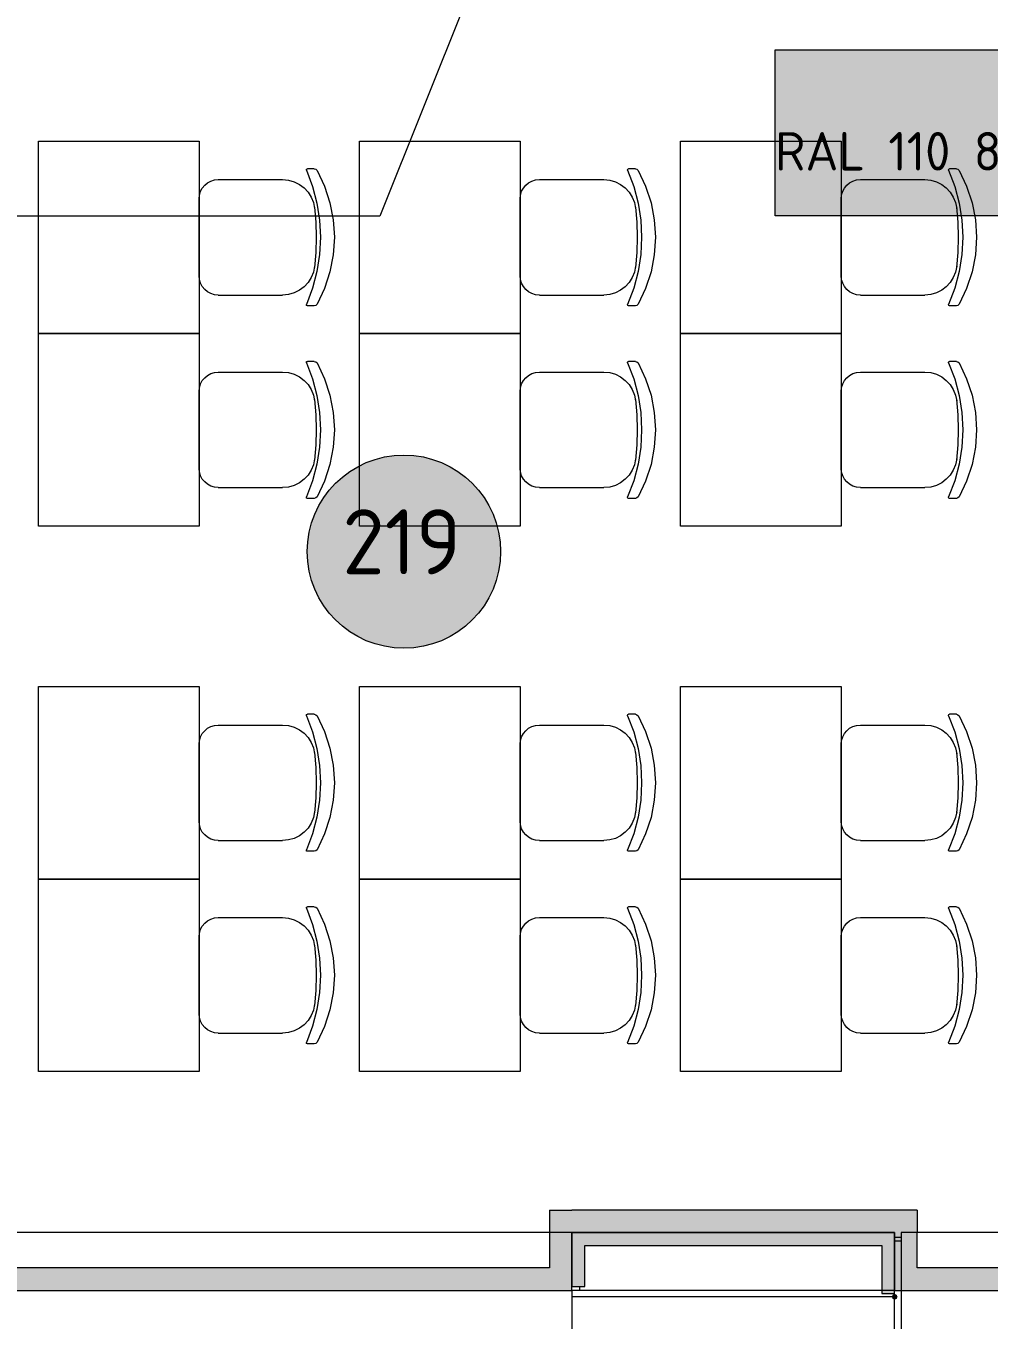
# Model space of a CAD drawing. Header units: millimetres. Extents: x 0 to 1189, y 0 to 841.
# Drawn here: x 413.01 to 443.01, y 311.18 to 351.51 of the extents above; entities that cross this region are included whole.
import ezdxf

# ---------------------------------------------------------------- set-up
doc = ezdxf.new("R2010")
doc.units = ezdxf.units.MM

msp = doc.modelspace()

# ---------------------------------------------------------------- hatches: boundary and pattern name
at = {"true_color": 0xffffff}
h = msp.add_hatch(color=7, dxfattribs=at)
h.dxf.hatch_style = 2
h.paths.add_polyline_path([(436.344667, 350.769307), (452.358691, 350.769307), (452.358691, 345.592299), (436.344667, 345.592299)])
h = msp.add_hatch(color=7, dxfattribs=at)
edge = h.paths.add_edge_path()
edge.add_arc((424.784149, 335.127783), 3.011505, 0, 360)
at = {"true_color": 0xf1d696}
h = msp.add_hatch(color=41, dxfattribs=at)
h.dxf.hatch_style = 2
h.paths.add_polyline_path([(429.318656, 314.604251), (430.018657, 314.604251), (430.018657, 313.90425)])
h = msp.add_hatch(color=41, dxfattribs=at)
h.dxf.hatch_style = 2
h.paths.add_polyline_path([(429.318656, 313.90425), (429.318656, 314.604251), (430.018657, 313.90425)])
h = msp.add_hatch(color=41, dxfattribs=at)
h.dxf.hatch_style = 2
h.paths.add_polyline_path([(440.068672, 314.604251), (440.068672, 313.90425), (430.018657, 313.90425), (430.018657, 314.604251)])
h = msp.add_hatch(color=41, dxfattribs=at)
h.dxf.hatch_style = 2
h.paths.add_polyline_path([(440.068672, 313.90425), (440.768673, 314.604251), (440.768673, 313.90425)])
h = msp.add_hatch(color=41, dxfattribs=at)
h.dxf.hatch_style = 2
h.paths.add_polyline_path([(440.068672, 314.604251), (440.768673, 314.604251), (440.068672, 313.90425)])
h = msp.add_hatch(color=41, dxfattribs=at)
h.dxf.hatch_style = 2
h.paths.add_polyline_path([(429.318656, 313.90425), (430.018657, 313.90425), (430.018657, 312.804249), (429.318656, 312.804249)])
h = msp.add_hatch(color=7)
h.dxf.hatch_style = 2
h.paths.add_polyline_path([(430.418658, 312.224248), (430.018657, 312.224248), (430.018657, 313.90425), (430.418658, 313.90425)])
h = msp.add_hatch(color=7)
h.dxf.hatch_style = 2
h.paths.add_polyline_path([(440.068672, 313.90425), (440.068672, 313.50425), (430.418658, 313.50425), (430.418658, 313.90425)])
h = msp.add_hatch(color=41, dxfattribs=at)
h.dxf.hatch_style = 2
h.paths.add_polyline_path([(440.768673, 312.804249), (440.068672, 312.804249), (440.068672, 313.90425), (440.768673, 313.90425)])
h = msp.add_hatch(color=7)
h.dxf.hatch_style = 2
h.paths.add_polyline_path([(439.668672, 312.004247), (439.668672, 313.50425), (440.068672, 313.50425), (440.068672, 312.004247)])
h = msp.add_hatch(color=41, dxfattribs=at)
h.dxf.hatch_style = 2
h.paths.add_polyline_path([(429.318656, 312.804249), (429.318656, 312.104248), (384.517587, 312.104248), (384.498587, 312.804249)])
h = msp.add_hatch(color=41, dxfattribs=at)
h.dxf.hatch_style = 2
h.paths.add_polyline_path([(429.318656, 312.804249), (430.018657, 312.804249), (430.018657, 312.104248)])
h = msp.add_hatch(color=41, dxfattribs=at)
h.dxf.hatch_style = 2
h.paths.add_polyline_path([(429.318656, 312.104248), (429.318656, 312.804249), (430.018657, 312.104248)])
h = msp.add_hatch(color=41, dxfattribs=at)
h.dxf.hatch_style = 2
h.paths.add_polyline_path([(440.768673, 312.804249), (440.768673, 312.104248), (440.068672, 312.104248)])
h = msp.add_hatch(color=41, dxfattribs=at)
h.dxf.hatch_style = 2
h.paths.add_polyline_path([(440.068672, 312.804249), (440.768673, 312.804249), (440.068672, 312.104248)])
h = msp.add_hatch(color=41, dxfattribs=at)
h.dxf.hatch_style = 2
h.paths.add_polyline_path([(462.358706, 312.804249), (462.358706, 312.104248), (440.768673, 312.104248), (440.768673, 312.804249)])
h = msp.add_hatch(color=7)
h.dxf.hatch_style = 2
h.paths.add_polyline_path([(440.068672, 311.994247), (440.00511, 311.96781), (439.978672, 311.904247), (440.00511, 311.840685), (440.068672, 311.814247), (440.132235, 311.840685), (440.158672, 311.904247), (440.132235, 311.96781)])

# ---------------------------------------------------------------- linework, layer by layer
at = {"color": 144, "lineweight": 0, "true_color": 0x0077b0}
for points in [[(433.445662, 369.112335), (424.035648, 345.586299)], [(436.344667, 350.769307), (452.358691, 350.769307)], [(436.344667, 345.592299), (436.344667, 350.769307)], [(424.035648, 345.586299), (398.815609, 345.586299)], [(452.358691, 345.592299), (436.344667, 345.592299)]]:
    msp.add_lwpolyline(points, dxfattribs=at)
at = {"color": 253, "lineweight": 0, "true_color": 0x999999}
for points in [[(413.402632, 341.924293), (413.402632, 347.924302)], [(413.402632, 347.924302), (418.402639, 347.924302)], [(418.402639, 347.924302), (418.402639, 341.924293)], [(423.402647, 341.924293), (423.402647, 347.924302)], [(423.402647, 347.924302), (428.402655, 347.924302)], [(428.402655, 347.924302), (428.402655, 341.924293)], [(433.402662, 341.924293), (433.402662, 347.924302)], [(433.402662, 347.924302), (438.40267, 347.924302)], [(438.40267, 347.924302), (438.40267, 341.924293)], [(421.749644, 347.016301), (421.746644, 347.029301), (421.755269, 347.050676), (421.776644, 347.059301)], [(421.749644, 347.016301), (421.746644, 347.029301), (421.755269, 347.050676), (421.776644, 347.059301)], [(421.749644, 347.016301), (421.940004, 346.512659), (422.07702, 345.993174), (422.159848, 345.462252), (422.187645, 344.924298), (422.159848, 344.386484), (422.07702, 343.855796), (421.940004, 343.336358), (421.749644, 342.832294)], [(421.749644, 347.016301), (421.940004, 346.512659), (422.07702, 345.993174), (422.159848, 345.462252), (422.187645, 344.924298), (422.159848, 344.386484), (422.07702, 343.855796), (421.940004, 343.336358), (421.749644, 342.832294)], [(421.992645, 347.059301), (421.776644, 347.059301)], [(421.992645, 347.059301), (421.776644, 347.059301)], [(421.992645, 347.059301), (422.04152, 347.046676), (422.077645, 347.012301)], [(421.992645, 347.059301), (422.04152, 347.046676), (422.077645, 347.012301)], [(422.077645, 347.012301), (422.311364, 346.519269), (422.480395, 346.002799), (422.583052, 345.46908), (422.617646, 344.924298), (422.583052, 344.379937), (422.480395, 343.846171), (422.311364, 343.329467), (422.077645, 342.836294)], [(422.077645, 347.012301), (422.311364, 346.519269), (422.480395, 346.002799), (422.583052, 345.46908), (422.617646, 344.924298), (422.583052, 344.379937), (422.480395, 343.846171), (422.311364, 343.329467), (422.077645, 342.836294)], [(431.74966, 347.016301), (431.74666, 347.029301), (431.755285, 347.050676), (431.77666, 347.059301)], [(431.74966, 347.016301), (431.74666, 347.029301), (431.755285, 347.050676), (431.77666, 347.059301)], [(431.74966, 347.016301), (431.940019, 346.512659), (432.077035, 345.993174), (432.159863, 345.462252), (432.18766, 344.924298), (432.159863, 344.386484), (432.077035, 343.855796), (431.940019, 343.336358), (431.74966, 342.832294)], [(431.74966, 347.016301), (431.940019, 346.512659), (432.077035, 345.993174), (432.159863, 345.462252), (432.18766, 344.924298), (432.159863, 344.386484), (432.077035, 343.855796), (431.940019, 343.336358), (431.74966, 342.832294)], [(431.99266, 347.059301), (431.77666, 347.059301)], [(431.99266, 347.059301), (431.77666, 347.059301)], [(431.99266, 347.059301), (432.041535, 347.046676), (432.07766, 347.012301)], [(431.99266, 347.059301), (432.041535, 347.046676), (432.07766, 347.012301)], [(432.07766, 347.012301), (432.311379, 346.519269), (432.480411, 346.002799), (432.583067, 345.46908), (432.617661, 344.924298), (432.583067, 344.379937), (432.480411, 343.846171), (432.311379, 343.329467), (432.07766, 342.836294)], [(432.07766, 347.012301), (432.311379, 346.519269), (432.480411, 346.002799), (432.583067, 345.46908), (432.617661, 344.924298), (432.583067, 344.379937), (432.480411, 343.846171), (432.311379, 343.329467), (432.07766, 342.836294)], [(441.749675, 347.016301), (441.746675, 347.029301), (441.7553, 347.050676), (441.776675, 347.059301)], [(441.749675, 347.016301), (441.746675, 347.029301), (441.7553, 347.050676), (441.776675, 347.059301)], [(441.749675, 347.016301), (441.940035, 346.512659), (442.07705, 345.993174), (442.159879, 345.462252), (442.187676, 344.924298), (442.159879, 344.386484), (442.07705, 343.855796), (441.940035, 343.336358), (441.749675, 342.832294)], [(441.749675, 347.016301), (441.940035, 346.512659), (442.07705, 345.993174), (442.159879, 345.462252), (442.187676, 344.924298), (442.159879, 344.386484), (442.07705, 343.855796), (441.940035, 343.336358), (441.749675, 342.832294)], [(441.992675, 347.059301), (441.776675, 347.059301)], [(441.992675, 347.059301), (441.776675, 347.059301)], [(441.992675, 347.059301), (442.04155, 347.046676), (442.077675, 347.012301)], [(441.992675, 347.059301), (442.04155, 347.046676), (442.077675, 347.012301)], [(442.077675, 347.012301), (442.311395, 346.519269), (442.480426, 346.002799), (442.583082, 345.46908), (442.617676, 344.924298), (442.583082, 344.379937), (442.480426, 343.846171), (442.311395, 343.329467), (442.077675, 342.836294)], [(442.077675, 347.012301), (442.311395, 346.519269), (442.480426, 346.002799), (442.583082, 345.46908), (442.617676, 344.924298), (442.583082, 344.379937), (442.480426, 343.846171), (442.311395, 343.329467), (442.077675, 342.836294)], [(418.402639, 346.124299), (418.414844, 346.245401), (418.449842, 346.358112), (418.505208, 346.460042), (418.578514, 346.5488), (418.667337, 346.621996), (418.769249, 346.677238), (418.881826, 346.712136), (419.00264, 346.7243)], [(418.402639, 346.124299), (418.414844, 346.245401), (418.449842, 346.358112), (418.505208, 346.460042), (418.578514, 346.5488), (418.667337, 346.621996), (418.769249, 346.677238), (418.881826, 346.712136), (419.00264, 346.7243)], [(419.00264, 346.7243), (421.005643, 346.7243)], [(419.00264, 346.7243), (421.005643, 346.7243)], [(421.005643, 346.7243), (421.19388, 346.706587), (421.370784, 346.655535), (421.5329, 346.574271), (421.676769, 346.465925), (421.798935, 346.333626), (421.895941, 346.180503), (421.96433, 346.009684), (422.000645, 345.824299)], [(421.005643, 346.7243), (421.19388, 346.706587), (421.370784, 346.655535), (421.5329, 346.574271), (421.676769, 346.465925), (421.798935, 346.333626), (421.895941, 346.180503), (421.96433, 346.009684), (422.000645, 345.824299)], [(428.402655, 346.124299), (428.41486, 346.245401), (428.449858, 346.358112), (428.505223, 346.460042), (428.57853, 346.5488), (428.667352, 346.621996), (428.769264, 346.677238), (428.881841, 346.712136), (429.002655, 346.7243)], [(428.402655, 346.124299), (428.41486, 346.245401), (428.449858, 346.358112), (428.505223, 346.460042), (428.57853, 346.5488), (428.667352, 346.621996), (428.769264, 346.677238), (428.881841, 346.712136), (429.002655, 346.7243)], [(429.002655, 346.7243), (431.005658, 346.7243)], [(429.002655, 346.7243), (431.005658, 346.7243)], [(431.005658, 346.7243), (431.193895, 346.706587), (431.3708, 346.655535), (431.532915, 346.574271), (431.676785, 346.465925), (431.798951, 346.333626), (431.895957, 346.180503), (431.964345, 346.009684), (432.00066, 345.824299)], [(431.005658, 346.7243), (431.193895, 346.706587), (431.3708, 346.655535), (431.532915, 346.574271), (431.676785, 346.465925), (431.798951, 346.333626), (431.895957, 346.180503), (431.964345, 346.009684), (432.00066, 345.824299)], [(438.40267, 346.124299), (438.414875, 346.245401), (438.449873, 346.358112), (438.505238, 346.460042), (438.578545, 346.5488), (438.667367, 346.621996), (438.76928, 346.677238), (438.881856, 346.712136), (439.002671, 346.7243)], [(438.40267, 346.124299), (438.414875, 346.245401), (438.449873, 346.358112), (438.505238, 346.460042), (438.578545, 346.5488), (438.667367, 346.621996), (438.76928, 346.677238), (438.881856, 346.712136), (439.002671, 346.7243)], [(439.002671, 346.7243), (441.005674, 346.7243)], [(439.002671, 346.7243), (441.005674, 346.7243)], [(441.005674, 346.7243), (441.19391, 346.706587), (441.370815, 346.655535), (441.53293, 346.574271), (441.6768, 346.465925), (441.798966, 346.333626), (441.895972, 346.180503), (441.964361, 346.009684), (442.000675, 345.824299)], [(441.005674, 346.7243), (441.19391, 346.706587), (441.370815, 346.655535), (441.53293, 346.574271), (441.6768, 346.465925), (441.798966, 346.333626), (441.895972, 346.180503), (441.964361, 346.009684), (442.000675, 345.824299)], [(418.402639, 343.723296), (418.402639, 346.124299)], [(418.402639, 343.723296), (418.402639, 346.124299)], [(428.402655, 343.723296), (428.402655, 346.124299)], [(428.402655, 343.723296), (428.402655, 346.124299)], [(438.40267, 343.723296), (438.40267, 346.124299)], [(438.40267, 343.723296), (438.40267, 346.124299)], [(421.995645, 345.865299), (422.03752, 345.395923), (422.051645, 344.924298), (422.03752, 344.453047), (421.995645, 343.983296)], [(421.995645, 345.865299), (422.03752, 345.395923), (422.051645, 344.924298), (422.03752, 344.453047), (421.995645, 343.983296)], [(431.99566, 345.865299), (432.037535, 345.395923), (432.05166, 344.924298), (432.037535, 344.453047), (431.99566, 343.983296)], [(431.99566, 345.865299), (432.037535, 345.395923), (432.05166, 344.924298), (432.037535, 344.453047), (431.99566, 343.983296)], [(441.995675, 345.865299), (442.03755, 345.395923), (442.051675, 344.924298), (442.03755, 344.453047), (441.995675, 343.983296)], [(441.995675, 345.865299), (442.03755, 345.395923), (442.051675, 344.924298), (442.03755, 344.453047), (441.995675, 343.983296)], [(419.00264, 343.124295), (418.881826, 343.1365), (418.769249, 343.171498), (418.667337, 343.226863), (418.578514, 343.30017), (418.505208, 343.388993), (418.449842, 343.490905), (418.414844, 343.603481), (418.402639, 343.724296)], [(419.00264, 343.124295), (418.881826, 343.1365), (418.769249, 343.171498), (418.667337, 343.226863), (418.578514, 343.30017), (418.505208, 343.388993), (418.449842, 343.490905), (418.414844, 343.603481), (418.402639, 343.724296)], [(422.000645, 344.024296), (421.96433, 343.838911), (421.895941, 343.668093), (421.798935, 343.514969), (421.676769, 343.38267), (421.5329, 343.274324), (421.370784, 343.193061), (421.19388, 343.142008), (421.005643, 343.124295)], [(422.000645, 344.024296), (421.96433, 343.838911), (421.895941, 343.668093), (421.798935, 343.514969), (421.676769, 343.38267), (421.5329, 343.274324), (421.370784, 343.193061), (421.19388, 343.142008), (421.005643, 343.124295)], [(429.002655, 343.124295), (428.881841, 343.1365), (428.769264, 343.171498), (428.667352, 343.226863), (428.57853, 343.30017), (428.505223, 343.388993), (428.449858, 343.490905), (428.41486, 343.603481), (428.402655, 343.724296)], [(429.002655, 343.124295), (428.881841, 343.1365), (428.769264, 343.171498), (428.667352, 343.226863), (428.57853, 343.30017), (428.505223, 343.388993), (428.449858, 343.490905), (428.41486, 343.603481), (428.402655, 343.724296)], [(432.00066, 344.024296), (431.964345, 343.838911), (431.895957, 343.668093), (431.798951, 343.514969), (431.676785, 343.38267), (431.532915, 343.274324), (431.3708, 343.193061), (431.193895, 343.142008), (431.005658, 343.124295)], [(432.00066, 344.024296), (431.964345, 343.838911), (431.895957, 343.668093), (431.798951, 343.514969), (431.676785, 343.38267), (431.532915, 343.274324), (431.3708, 343.193061), (431.193895, 343.142008), (431.005658, 343.124295)], [(439.002671, 343.124295), (438.881856, 343.1365), (438.76928, 343.171498), (438.667367, 343.226863), (438.578545, 343.30017), (438.505238, 343.388993), (438.449873, 343.490905), (438.414875, 343.603481), (438.40267, 343.724296)], [(439.002671, 343.124295), (438.881856, 343.1365), (438.76928, 343.171498), (438.667367, 343.226863), (438.578545, 343.30017), (438.505238, 343.388993), (438.449873, 343.490905), (438.414875, 343.603481), (438.40267, 343.724296)], [(442.000675, 344.024296), (441.964361, 343.838911), (441.895972, 343.668093), (441.798966, 343.514969), (441.6768, 343.38267), (441.53293, 343.274324), (441.370815, 343.193061), (441.19391, 343.142008), (441.005674, 343.124295)], [(442.000675, 344.024296), (441.964361, 343.838911), (441.895972, 343.668093), (441.798966, 343.514969), (441.6768, 343.38267), (441.53293, 343.274324), (441.370815, 343.193061), (441.19391, 343.142008), (441.005674, 343.124295)], [(419.00264, 343.124295), (421.005643, 343.124295)], [(419.00264, 343.124295), (421.005643, 343.124295)], [(429.002655, 343.124295), (431.005658, 343.124295)], [(429.002655, 343.124295), (431.005658, 343.124295)], [(439.002671, 343.124295), (441.005674, 343.124295)], [(439.002671, 343.124295), (441.005674, 343.124295)], [(421.776644, 342.789294), (421.755269, 342.798294), (421.746644, 342.819294), (421.749644, 342.832294)], [(421.776644, 342.789294), (421.755269, 342.798294), (421.746644, 342.819294), (421.749644, 342.832294)], [(421.992645, 342.789294), (421.776644, 342.789294)], [(421.992645, 342.789294), (421.776644, 342.789294)], [(422.077645, 342.836294), (422.04152, 342.801919), (421.992645, 342.789294)], [(422.077645, 342.836294), (422.04152, 342.801919), (421.992645, 342.789294)], [(431.77666, 342.789294), (431.755285, 342.798294), (431.74666, 342.819294), (431.74966, 342.832294)], [(431.77666, 342.789294), (431.755285, 342.798294), (431.74666, 342.819294), (431.74966, 342.832294)], [(431.99266, 342.789294), (431.77666, 342.789294)], [(431.99266, 342.789294), (431.77666, 342.789294)], [(432.07766, 342.836294), (432.041535, 342.801919), (431.99266, 342.789294)], [(432.07766, 342.836294), (432.041535, 342.801919), (431.99266, 342.789294)], [(441.776675, 342.789294), (441.7553, 342.798294), (441.746675, 342.819294), (441.749675, 342.832294)], [(441.776675, 342.789294), (441.7553, 342.798294), (441.746675, 342.819294), (441.749675, 342.832294)], [(441.992675, 342.789294), (441.776675, 342.789294)], [(441.992675, 342.789294), (441.776675, 342.789294)], [(442.077675, 342.836294), (442.04155, 342.801919), (441.992675, 342.789294)], [(442.077675, 342.836294), (442.04155, 342.801919), (441.992675, 342.789294)], [(413.402632, 335.924284), (413.402632, 341.924293)], [(413.402632, 341.924293), (418.402639, 341.924293)], [(418.402639, 341.924293), (413.402632, 341.924293)], [(418.402639, 341.924293), (418.402639, 335.924284)], [(423.402647, 335.924284), (423.402647, 341.924293)], [(423.402647, 341.924293), (428.402655, 341.924293)], [(428.402655, 341.924293), (423.402647, 341.924293)], [(428.402655, 341.924293), (428.402655, 335.924284)], [(433.402662, 335.924284), (433.402662, 341.924293)], [(433.402662, 341.924293), (438.40267, 341.924293)], [(438.40267, 341.924293), (433.402662, 341.924293)], [(438.40267, 341.924293), (438.40267, 335.924284)], [(421.749644, 341.016292), (421.746644, 341.029292), (421.755269, 341.050667), (421.776644, 341.059292)], [(421.749644, 341.016292), (421.746644, 341.029292), (421.755269, 341.050667), (421.776644, 341.059292)], [(421.749644, 341.016292), (421.940004, 340.51265), (422.07702, 339.993165), (422.159848, 339.462242), (422.187645, 338.924288), (422.159848, 338.386475), (422.07702, 337.855787), (421.940004, 337.336349), (421.749644, 336.832285)], [(421.749644, 341.016292), (421.940004, 340.51265), (422.07702, 339.993165), (422.159848, 339.462242), (422.187645, 338.924288), (422.159848, 338.386475), (422.07702, 337.855787), (421.940004, 337.336349), (421.749644, 336.832285)], [(421.992645, 341.059292), (421.776644, 341.059292)], [(421.992645, 341.059292), (421.776644, 341.059292)], [(421.992645, 341.059292), (422.04152, 341.046667), (422.077645, 341.012292)], [(421.992645, 341.059292), (422.04152, 341.046667), (422.077645, 341.012292)], [(422.077645, 341.012292), (422.311364, 340.51926), (422.480395, 340.00279), (422.583052, 339.469071), (422.617646, 338.924288), (422.583052, 338.379928), (422.480395, 337.846162), (422.311364, 337.329458), (422.077645, 336.836285)], [(422.077645, 341.012292), (422.311364, 340.51926), (422.480395, 340.00279), (422.583052, 339.469071), (422.617646, 338.924288), (422.583052, 338.379928), (422.480395, 337.846162), (422.311364, 337.329458), (422.077645, 336.836285)], [(431.74966, 341.016292), (431.74666, 341.029292), (431.755285, 341.050667), (431.77666, 341.059292)], [(431.74966, 341.016292), (431.74666, 341.029292), (431.755285, 341.050667), (431.77666, 341.059292)], [(431.74966, 341.016292), (431.940019, 340.51265), (432.077035, 339.993165), (432.159863, 339.462242), (432.18766, 338.924288), (432.159863, 338.386475), (432.077035, 337.855787), (431.940019, 337.336349), (431.74966, 336.832285)], [(431.74966, 341.016292), (431.940019, 340.51265), (432.077035, 339.993165), (432.159863, 339.462242), (432.18766, 338.924288), (432.159863, 338.386475), (432.077035, 337.855787), (431.940019, 337.336349), (431.74966, 336.832285)], [(431.99266, 341.059292), (431.77666, 341.059292)], [(431.99266, 341.059292), (431.77666, 341.059292)], [(431.99266, 341.059292), (432.041535, 341.046667), (432.07766, 341.012292)], [(431.99266, 341.059292), (432.041535, 341.046667), (432.07766, 341.012292)], [(432.07766, 341.012292), (432.311379, 340.51926), (432.480411, 340.00279), (432.583067, 339.469071), (432.617661, 338.924288), (432.583067, 338.379928), (432.480411, 337.846162), (432.311379, 337.329458), (432.07766, 336.836285)], [(432.07766, 341.012292), (432.311379, 340.51926), (432.480411, 340.00279), (432.583067, 339.469071), (432.617661, 338.924288), (432.583067, 338.379928), (432.480411, 337.846162), (432.311379, 337.329458), (432.07766, 336.836285)], [(441.749675, 341.016292), (441.746675, 341.029292), (441.7553, 341.050667), (441.776675, 341.059292)], [(441.749675, 341.016292), (441.746675, 341.029292), (441.7553, 341.050667), (441.776675, 341.059292)], [(441.749675, 341.016292), (441.940035, 340.51265), (442.07705, 339.993165), (442.159879, 339.462242), (442.187676, 338.924288), (442.159879, 338.386475), (442.07705, 337.855787), (441.940035, 337.336349), (441.749675, 336.832285)], [(441.749675, 341.016292), (441.940035, 340.51265), (442.07705, 339.993165), (442.159879, 339.462242), (442.187676, 338.924288), (442.159879, 338.386475), (442.07705, 337.855787), (441.940035, 337.336349), (441.749675, 336.832285)], [(441.992675, 341.059292), (441.776675, 341.059292)], [(441.992675, 341.059292), (441.776675, 341.059292)], [(441.992675, 341.059292), (442.04155, 341.046667), (442.077675, 341.012292)], [(441.992675, 341.059292), (442.04155, 341.046667), (442.077675, 341.012292)], [(442.077675, 341.012292), (442.311395, 340.51926), (442.480426, 340.00279), (442.583082, 339.469071), (442.617676, 338.924288), (442.583082, 338.379928), (442.480426, 337.846162), (442.311395, 337.329458), (442.077675, 336.836285)], [(442.077675, 341.012292), (442.311395, 340.51926), (442.480426, 340.00279), (442.583082, 339.469071), (442.617676, 338.924288), (442.583082, 338.379928), (442.480426, 337.846162), (442.311395, 337.329458), (442.077675, 336.836285)], [(418.402639, 340.12429), (418.414844, 340.245392), (418.449842, 340.358103), (418.505208, 340.460033), (418.578514, 340.548791), (418.667337, 340.621986), (418.769249, 340.677229), (418.881826, 340.712127), (419.00264, 340.724291)], [(418.402639, 340.12429), (418.414844, 340.245392), (418.449842, 340.358103), (418.505208, 340.460033), (418.578514, 340.548791), (418.667337, 340.621986), (418.769249, 340.677229), (418.881826, 340.712127), (419.00264, 340.724291)], [(419.00264, 340.724291), (421.005643, 340.724291)], [(419.00264, 340.724291), (421.005643, 340.724291)], [(421.005643, 340.724291), (421.19388, 340.706578), (421.370784, 340.655526), (421.5329, 340.574262), (421.676769, 340.465916), (421.798935, 340.333617), (421.895941, 340.180494), (421.96433, 340.009675), (422.000645, 339.82429)], [(421.005643, 340.724291), (421.19388, 340.706578), (421.370784, 340.655526), (421.5329, 340.574262), (421.676769, 340.465916), (421.798935, 340.333617), (421.895941, 340.180494), (421.96433, 340.009675), (422.000645, 339.82429)], [(428.402655, 340.12429), (428.41486, 340.245392), (428.449858, 340.358103), (428.505223, 340.460033), (428.57853, 340.548791), (428.667352, 340.621986), (428.769264, 340.677229), (428.881841, 340.712127), (429.002655, 340.724291)], [(428.402655, 340.12429), (428.41486, 340.245392), (428.449858, 340.358103), (428.505223, 340.460033), (428.57853, 340.548791), (428.667352, 340.621986), (428.769264, 340.677229), (428.881841, 340.712127), (429.002655, 340.724291)], [(429.002655, 340.724291), (431.005658, 340.724291)], [(429.002655, 340.724291), (431.005658, 340.724291)], [(431.005658, 340.724291), (431.193895, 340.706578), (431.3708, 340.655526), (431.532915, 340.574262), (431.676785, 340.465916), (431.798951, 340.333617), (431.895957, 340.180494), (431.964345, 340.009675), (432.00066, 339.82429)], [(431.005658, 340.724291), (431.193895, 340.706578), (431.3708, 340.655526), (431.532915, 340.574262), (431.676785, 340.465916), (431.798951, 340.333617), (431.895957, 340.180494), (431.964345, 340.009675), (432.00066, 339.82429)], [(438.40267, 340.12429), (438.414875, 340.245392), (438.449873, 340.358103), (438.505238, 340.460033), (438.578545, 340.548791), (438.667367, 340.621986), (438.76928, 340.677229), (438.881856, 340.712127), (439.002671, 340.724291)], [(438.40267, 340.12429), (438.414875, 340.245392), (438.449873, 340.358103), (438.505238, 340.460033), (438.578545, 340.548791), (438.667367, 340.621986), (438.76928, 340.677229), (438.881856, 340.712127), (439.002671, 340.724291)], [(439.002671, 340.724291), (441.005674, 340.724291)], [(439.002671, 340.724291), (441.005674, 340.724291)], [(441.005674, 340.724291), (441.19391, 340.706578), (441.370815, 340.655526), (441.53293, 340.574262), (441.6768, 340.465916), (441.798966, 340.333617), (441.895972, 340.180494), (441.964361, 340.009675), (442.000675, 339.82429)], [(441.005674, 340.724291), (441.19391, 340.706578), (441.370815, 340.655526), (441.53293, 340.574262), (441.6768, 340.465916), (441.798966, 340.333617), (441.895972, 340.180494), (441.964361, 340.009675), (442.000675, 339.82429)], [(418.402639, 337.723287), (418.402639, 340.12429)], [(418.402639, 337.723287), (418.402639, 340.12429)], [(428.402655, 337.723287), (428.402655, 340.12429)], [(428.402655, 337.723287), (428.402655, 340.12429)], [(438.40267, 337.723287), (438.40267, 340.12429)], [(438.40267, 337.723287), (438.40267, 340.12429)], [(421.995645, 339.86529), (422.03752, 339.395914), (422.051645, 338.924288), (422.03752, 338.453038), (421.995645, 337.983287)], [(421.995645, 339.86529), (422.03752, 339.395914), (422.051645, 338.924288), (422.03752, 338.453038), (421.995645, 337.983287)], [(431.99566, 339.86529), (432.037535, 339.395914), (432.05166, 338.924288), (432.037535, 338.453038), (431.99566, 337.983287)], [(431.99566, 339.86529), (432.037535, 339.395914), (432.05166, 338.924288), (432.037535, 338.453038), (431.99566, 337.983287)], [(441.995675, 339.86529), (442.03755, 339.395914), (442.051675, 338.924288), (442.03755, 338.453038), (441.995675, 337.983287)], [(441.995675, 339.86529), (442.03755, 339.395914), (442.051675, 338.924288), (442.03755, 338.453038), (441.995675, 337.983287)], [(422.000645, 338.024287), (421.96433, 337.838902), (421.895941, 337.668083), (421.798935, 337.51496), (421.676769, 337.382661), (421.5329, 337.274315), (421.370784, 337.193051), (421.19388, 337.141999), (421.005643, 337.124286)], [(422.000645, 338.024287), (421.96433, 337.838902), (421.895941, 337.668083), (421.798935, 337.51496), (421.676769, 337.382661), (421.5329, 337.274315), (421.370784, 337.193051), (421.19388, 337.141999), (421.005643, 337.124286)], [(432.00066, 338.024287), (431.964345, 337.838902), (431.895957, 337.668083), (431.798951, 337.51496), (431.676785, 337.382661), (431.532915, 337.274315), (431.3708, 337.193051), (431.193895, 337.141999), (431.005658, 337.124286)], [(432.00066, 338.024287), (431.964345, 337.838902), (431.895957, 337.668083), (431.798951, 337.51496), (431.676785, 337.382661), (431.532915, 337.274315), (431.3708, 337.193051), (431.193895, 337.141999), (431.005658, 337.124286)], [(442.000675, 338.024287), (441.964361, 337.838902), (441.895972, 337.668083), (441.798966, 337.51496), (441.6768, 337.382661), (441.53293, 337.274315), (441.370815, 337.193051), (441.19391, 337.141999), (441.005674, 337.124286)], [(442.000675, 338.024287), (441.964361, 337.838902), (441.895972, 337.668083), (441.798966, 337.51496), (441.6768, 337.382661), (441.53293, 337.274315), (441.370815, 337.193051), (441.19391, 337.141999), (441.005674, 337.124286)], [(419.00264, 337.124286), (418.881826, 337.136491), (418.769249, 337.171489), (418.667337, 337.226854), (418.578514, 337.300161), (418.505208, 337.388983), (418.449842, 337.490896), (418.414844, 337.603472), (418.402639, 337.724287)], [(419.00264, 337.124286), (418.881826, 337.136491), (418.769249, 337.171489), (418.667337, 337.226854), (418.578514, 337.300161), (418.505208, 337.388983), (418.449842, 337.490896), (418.414844, 337.603472), (418.402639, 337.724287)], [(429.002655, 337.124286), (428.881841, 337.136491), (428.769264, 337.171489), (428.667352, 337.226854), (428.57853, 337.300161), (428.505223, 337.388983), (428.449858, 337.490896), (428.41486, 337.603472), (428.402655, 337.724287)], [(429.002655, 337.124286), (428.881841, 337.136491), (428.769264, 337.171489), (428.667352, 337.226854), (428.57853, 337.300161), (428.505223, 337.388983), (428.449858, 337.490896), (428.41486, 337.603472), (428.402655, 337.724287)], [(439.002671, 337.124286), (438.881856, 337.136491), (438.76928, 337.171489), (438.667367, 337.226854), (438.578545, 337.300161), (438.505238, 337.388983), (438.449873, 337.490896), (438.414875, 337.603472), (438.40267, 337.724287)], [(439.002671, 337.124286), (438.881856, 337.136491), (438.76928, 337.171489), (438.667367, 337.226854), (438.578545, 337.300161), (438.505238, 337.388983), (438.449873, 337.490896), (438.414875, 337.603472), (438.40267, 337.724287)], [(419.00264, 337.124286), (421.005643, 337.124286)], [(419.00264, 337.124286), (421.005643, 337.124286)], [(421.776644, 336.789285), (421.755269, 336.798285), (421.746644, 336.819285), (421.749644, 336.832285)], [(421.776644, 336.789285), (421.755269, 336.798285), (421.746644, 336.819285), (421.749644, 336.832285)], [(422.077645, 336.836285), (422.04152, 336.80191), (421.992645, 336.789285)], [(422.077645, 336.836285), (422.04152, 336.80191), (421.992645, 336.789285)], [(429.002655, 337.124286), (431.005658, 337.124286)], [(429.002655, 337.124286), (431.005658, 337.124286)], [(431.77666, 336.789285), (431.755285, 336.798285), (431.74666, 336.819285), (431.74966, 336.832285)], [(431.77666, 336.789285), (431.755285, 336.798285), (431.74666, 336.819285), (431.74966, 336.832285)], [(432.07766, 336.836285), (432.041535, 336.80191), (431.99266, 336.789285)], [(432.07766, 336.836285), (432.041535, 336.80191), (431.99266, 336.789285)], [(439.002671, 337.124286), (441.005674, 337.124286)], [(439.002671, 337.124286), (441.005674, 337.124286)], [(441.776675, 336.789285), (441.7553, 336.798285), (441.746675, 336.819285), (441.749675, 336.832285)], [(441.776675, 336.789285), (441.7553, 336.798285), (441.746675, 336.819285), (441.749675, 336.832285)], [(442.077675, 336.836285), (442.04155, 336.80191), (441.992675, 336.789285)], [(442.077675, 336.836285), (442.04155, 336.80191), (441.992675, 336.789285)], [(421.992645, 336.789285), (421.776644, 336.789285)], [(421.992645, 336.789285), (421.776644, 336.789285)], [(431.99266, 336.789285), (431.77666, 336.789285)], [(431.99266, 336.789285), (431.77666, 336.789285)], [(441.992675, 336.789285), (441.776675, 336.789285)], [(441.992675, 336.789285), (441.776675, 336.789285)], [(418.402639, 335.924284), (413.402632, 335.924284)], [(428.402655, 335.924284), (423.402647, 335.924284)], [(438.40267, 335.924284), (433.402662, 335.924284)], [(413.402632, 324.924267), (413.402632, 330.924276)], [(413.402632, 330.924276), (418.402639, 330.924276)], [(418.402639, 330.924276), (418.402639, 324.924267)], [(423.402647, 324.924267), (423.402647, 330.924276)], [(423.402647, 330.924276), (428.402655, 330.924276)], [(428.402655, 330.924276), (428.402655, 324.924267)], [(433.402662, 324.924267), (433.402662, 330.924276)], [(433.402662, 330.924276), (438.40267, 330.924276)], [(438.40267, 330.924276), (438.40267, 324.924267)], [(421.749644, 330.016275), (421.746644, 330.029275), (421.755269, 330.05065), (421.776644, 330.059275)], [(421.749644, 330.016275), (421.746644, 330.029275), (421.755269, 330.05065), (421.776644, 330.059275)], [(421.749644, 330.016275), (421.940004, 329.512633), (422.07702, 328.993148), (422.159848, 328.462226), (422.187645, 327.924272), (422.159848, 327.386458), (422.07702, 326.85577), (421.940004, 326.336332), (421.749644, 325.832268)], [(421.749644, 330.016275), (421.940004, 329.512633), (422.07702, 328.993148), (422.159848, 328.462226), (422.187645, 327.924272), (422.159848, 327.386458), (422.07702, 326.85577), (421.940004, 326.336332), (421.749644, 325.832268)], [(421.992645, 330.059275), (421.776644, 330.059275)], [(421.992645, 330.059275), (421.776644, 330.059275)], [(421.992645, 330.059275), (422.04152, 330.04665), (422.077645, 330.012275)], [(421.992645, 330.059275), (422.04152, 330.04665), (422.077645, 330.012275)], [(422.077645, 330.012275), (422.311364, 329.519243), (422.480395, 329.002773), (422.583052, 328.469054), (422.617646, 327.924272), (422.583052, 327.379911), (422.480395, 326.846145), (422.311364, 326.329441), (422.077645, 325.836268)], [(422.077645, 330.012275), (422.311364, 329.519243), (422.480395, 329.002773), (422.583052, 328.469054), (422.617646, 327.924272), (422.583052, 327.379911), (422.480395, 326.846145), (422.311364, 326.329441), (422.077645, 325.836268)], [(431.74966, 330.016275), (431.74666, 330.029275), (431.755285, 330.05065), (431.77666, 330.059275)], [(431.74966, 330.016275), (431.74666, 330.029275), (431.755285, 330.05065), (431.77666, 330.059275)], [(431.74966, 330.016275), (431.940019, 329.512633), (432.077035, 328.993148), (432.159863, 328.462226), (432.18766, 327.924272), (432.159863, 327.386458), (432.077035, 326.85577), (431.940019, 326.336332), (431.74966, 325.832268)], [(431.74966, 330.016275), (431.940019, 329.512633), (432.077035, 328.993148), (432.159863, 328.462226), (432.18766, 327.924272), (432.159863, 327.386458), (432.077035, 326.85577), (431.940019, 326.336332), (431.74966, 325.832268)], [(431.99266, 330.059275), (431.77666, 330.059275)], [(431.99266, 330.059275), (431.77666, 330.059275)], [(431.99266, 330.059275), (432.041535, 330.04665), (432.07766, 330.012275)], [(431.99266, 330.059275), (432.041535, 330.04665), (432.07766, 330.012275)], [(432.07766, 330.012275), (432.311379, 329.519243), (432.480411, 329.002773), (432.583067, 328.469054), (432.617661, 327.924272), (432.583067, 327.379911), (432.480411, 326.846145), (432.311379, 326.329441), (432.07766, 325.836268)], [(432.07766, 330.012275), (432.311379, 329.519243), (432.480411, 329.002773), (432.583067, 328.469054), (432.617661, 327.924272), (432.583067, 327.379911), (432.480411, 326.846145), (432.311379, 326.329441), (432.07766, 325.836268)], [(441.749675, 330.016275), (441.746675, 330.029275), (441.7553, 330.05065), (441.776675, 330.059275)], [(441.749675, 330.016275), (441.746675, 330.029275), (441.7553, 330.05065), (441.776675, 330.059275)], [(441.749675, 330.016275), (441.940035, 329.512633), (442.07705, 328.993148), (442.159879, 328.462226), (442.187676, 327.924272), (442.159879, 327.386458), (442.07705, 326.85577), (441.940035, 326.336332), (441.749675, 325.832268)], [(441.749675, 330.016275), (441.940035, 329.512633), (442.07705, 328.993148), (442.159879, 328.462226), (442.187676, 327.924272), (442.159879, 327.386458), (442.07705, 326.85577), (441.940035, 326.336332), (441.749675, 325.832268)], [(441.992675, 330.059275), (441.776675, 330.059275)], [(441.992675, 330.059275), (441.776675, 330.059275)], [(441.992675, 330.059275), (442.04155, 330.04665), (442.077675, 330.012275)], [(441.992675, 330.059275), (442.04155, 330.04665), (442.077675, 330.012275)], [(442.077675, 330.012275), (442.311395, 329.519243), (442.480426, 329.002773), (442.583082, 328.469054), (442.617676, 327.924272), (442.583082, 327.379911), (442.480426, 326.846145), (442.311395, 326.329441), (442.077675, 325.836268)], [(442.077675, 330.012275), (442.311395, 329.519243), (442.480426, 329.002773), (442.583082, 328.469054), (442.617676, 327.924272), (442.583082, 327.379911), (442.480426, 326.846145), (442.311395, 326.329441), (442.077675, 325.836268)], [(418.402639, 329.124274), (418.414844, 329.245375), (418.449842, 329.358086), (418.505208, 329.460016), (418.578514, 329.548774), (418.667337, 329.62197), (418.769249, 329.677212), (418.881826, 329.71211), (419.00264, 329.724274)], [(418.402639, 329.124274), (418.414844, 329.245375), (418.449842, 329.358086), (418.505208, 329.460016), (418.578514, 329.548774), (418.667337, 329.62197), (418.769249, 329.677212), (418.881826, 329.71211), (419.00264, 329.724274)], [(419.00264, 329.724274), (421.005643, 329.724274)], [(419.00264, 329.724274), (421.005643, 329.724274)], [(421.005643, 329.724274), (421.19388, 329.706562), (421.370784, 329.655509), (421.5329, 329.574245), (421.676769, 329.465899), (421.798935, 329.3336), (421.895941, 329.180477), (421.96433, 329.009658), (422.000645, 328.824273)], [(421.005643, 329.724274), (421.19388, 329.706562), (421.370784, 329.655509), (421.5329, 329.574245), (421.676769, 329.465899), (421.798935, 329.3336), (421.895941, 329.180477), (421.96433, 329.009658), (422.000645, 328.824273)], [(428.402655, 329.124274), (428.41486, 329.245375), (428.449858, 329.358086), (428.505223, 329.460016), (428.57853, 329.548774), (428.667352, 329.62197), (428.769264, 329.677212), (428.881841, 329.71211), (429.002655, 329.724274)], [(428.402655, 329.124274), (428.41486, 329.245375), (428.449858, 329.358086), (428.505223, 329.460016), (428.57853, 329.548774), (428.667352, 329.62197), (428.769264, 329.677212), (428.881841, 329.71211), (429.002655, 329.724274)], [(429.002655, 329.724274), (431.005658, 329.724274)], [(429.002655, 329.724274), (431.005658, 329.724274)], [(431.005658, 329.724274), (431.193895, 329.706562), (431.3708, 329.655509), (431.532915, 329.574245), (431.676785, 329.465899), (431.798951, 329.3336), (431.895957, 329.180477), (431.964345, 329.009658), (432.00066, 328.824273)], [(431.005658, 329.724274), (431.193895, 329.706562), (431.3708, 329.655509), (431.532915, 329.574245), (431.676785, 329.465899), (431.798951, 329.3336), (431.895957, 329.180477), (431.964345, 329.009658), (432.00066, 328.824273)], [(438.40267, 329.124274), (438.414875, 329.245375), (438.449873, 329.358086), (438.505238, 329.460016), (438.578545, 329.548774), (438.667367, 329.62197), (438.76928, 329.677212), (438.881856, 329.71211), (439.002671, 329.724274)], [(438.40267, 329.124274), (438.414875, 329.245375), (438.449873, 329.358086), (438.505238, 329.460016), (438.578545, 329.548774), (438.667367, 329.62197), (438.76928, 329.677212), (438.881856, 329.71211), (439.002671, 329.724274)], [(439.002671, 329.724274), (441.005674, 329.724274)], [(439.002671, 329.724274), (441.005674, 329.724274)], [(441.005674, 329.724274), (441.19391, 329.706562), (441.370815, 329.655509), (441.53293, 329.574245), (441.6768, 329.465899), (441.798966, 329.3336), (441.895972, 329.180477), (441.964361, 329.009658), (442.000675, 328.824273)], [(441.005674, 329.724274), (441.19391, 329.706562), (441.370815, 329.655509), (441.53293, 329.574245), (441.6768, 329.465899), (441.798966, 329.3336), (441.895972, 329.180477), (441.964361, 329.009658), (442.000675, 328.824273)], [(418.402639, 326.72327), (418.402639, 329.124274)], [(418.402639, 326.72327), (418.402639, 329.124274)], [(421.995645, 328.865273), (422.03752, 328.395897), (422.051645, 327.924272), (422.03752, 327.453021), (421.995645, 326.98327)], [(421.995645, 328.865273), (422.03752, 328.395897), (422.051645, 327.924272), (422.03752, 327.453021), (421.995645, 326.98327)], [(428.402655, 326.72327), (428.402655, 329.124274)], [(428.402655, 326.72327), (428.402655, 329.124274)], [(431.99566, 328.865273), (432.037535, 328.395897), (432.05166, 327.924272), (432.037535, 327.453021), (431.99566, 326.98327)], [(431.99566, 328.865273), (432.037535, 328.395897), (432.05166, 327.924272), (432.037535, 327.453021), (431.99566, 326.98327)], [(438.40267, 326.72327), (438.40267, 329.124274)], [(438.40267, 326.72327), (438.40267, 329.124274)], [(441.995675, 328.865273), (442.03755, 328.395897), (442.051675, 327.924272), (442.03755, 327.453021), (441.995675, 326.98327)], [(441.995675, 328.865273), (442.03755, 328.395897), (442.051675, 327.924272), (442.03755, 327.453021), (441.995675, 326.98327)], [(422.000645, 327.02427), (421.96433, 326.838885), (421.895941, 326.668067), (421.798935, 326.514943), (421.676769, 326.382644), (421.5329, 326.274298), (421.370784, 326.193035), (421.19388, 326.141982), (421.005643, 326.124269)], [(422.000645, 327.02427), (421.96433, 326.838885), (421.895941, 326.668067), (421.798935, 326.514943), (421.676769, 326.382644), (421.5329, 326.274298), (421.370784, 326.193035), (421.19388, 326.141982), (421.005643, 326.124269)], [(432.00066, 327.02427), (431.964345, 326.838885), (431.895957, 326.668067), (431.798951, 326.514943), (431.676785, 326.382644), (431.532915, 326.274298), (431.3708, 326.193035), (431.193895, 326.141982), (431.005658, 326.124269)], [(432.00066, 327.02427), (431.964345, 326.838885), (431.895957, 326.668067), (431.798951, 326.514943), (431.676785, 326.382644), (431.532915, 326.274298), (431.3708, 326.193035), (431.193895, 326.141982), (431.005658, 326.124269)], [(442.000675, 327.02427), (441.964361, 326.838885), (441.895972, 326.668067), (441.798966, 326.514943), (441.6768, 326.382644), (441.53293, 326.274298), (441.370815, 326.193035), (441.19391, 326.141982), (441.005674, 326.124269)], [(442.000675, 327.02427), (441.964361, 326.838885), (441.895972, 326.668067), (441.798966, 326.514943), (441.6768, 326.382644), (441.53293, 326.274298), (441.370815, 326.193035), (441.19391, 326.141982), (441.005674, 326.124269)], [(419.00264, 326.124269), (418.881826, 326.136474), (418.769249, 326.171472), (418.667337, 326.226837), (418.578514, 326.300144), (418.505208, 326.388967), (418.449842, 326.490879), (418.414844, 326.603455), (418.402639, 326.72427)], [(419.00264, 326.124269), (418.881826, 326.136474), (418.769249, 326.171472), (418.667337, 326.226837), (418.578514, 326.300144), (418.505208, 326.388967), (418.449842, 326.490879), (418.414844, 326.603455), (418.402639, 326.72427)], [(429.002655, 326.124269), (428.881841, 326.136474), (428.769264, 326.171472), (428.667352, 326.226837), (428.57853, 326.300144), (428.505223, 326.388967), (428.449858, 326.490879), (428.41486, 326.603455), (428.402655, 326.72427)], [(429.002655, 326.124269), (428.881841, 326.136474), (428.769264, 326.171472), (428.667352, 326.226837), (428.57853, 326.300144), (428.505223, 326.388967), (428.449858, 326.490879), (428.41486, 326.603455), (428.402655, 326.72427)], [(439.002671, 326.124269), (438.881856, 326.136474), (438.76928, 326.171472), (438.667367, 326.226837), (438.578545, 326.300144), (438.505238, 326.388967), (438.449873, 326.490879), (438.414875, 326.603455), (438.40267, 326.72427)], [(439.002671, 326.124269), (438.881856, 326.136474), (438.76928, 326.171472), (438.667367, 326.226837), (438.578545, 326.300144), (438.505238, 326.388967), (438.449873, 326.490879), (438.414875, 326.603455), (438.40267, 326.72427)], [(419.00264, 326.124269), (421.005643, 326.124269)], [(419.00264, 326.124269), (421.005643, 326.124269)], [(429.002655, 326.124269), (431.005658, 326.124269)], [(429.002655, 326.124269), (431.005658, 326.124269)], [(439.002671, 326.124269), (441.005674, 326.124269)], [(439.002671, 326.124269), (441.005674, 326.124269)], [(421.776644, 325.789268), (421.755269, 325.798268), (421.746644, 325.819268), (421.749644, 325.832268)], [(421.776644, 325.789268), (421.755269, 325.798268), (421.746644, 325.819268), (421.749644, 325.832268)], [(421.992645, 325.789268), (421.776644, 325.789268)], [(421.992645, 325.789268), (421.776644, 325.789268)], [(422.077645, 325.836268), (422.04152, 325.801893), (421.992645, 325.789268)], [(422.077645, 325.836268), (422.04152, 325.801893), (421.992645, 325.789268)], [(431.77666, 325.789268), (431.755285, 325.798268), (431.74666, 325.819268), (431.74966, 325.832268)], [(431.77666, 325.789268), (431.755285, 325.798268), (431.74666, 325.819268), (431.74966, 325.832268)], [(431.99266, 325.789268), (431.77666, 325.789268)], [(431.99266, 325.789268), (431.77666, 325.789268)], [(432.07766, 325.836268), (432.041535, 325.801893), (431.99266, 325.789268)], [(432.07766, 325.836268), (432.041535, 325.801893), (431.99266, 325.789268)], [(441.776675, 325.789268), (441.7553, 325.798268), (441.746675, 325.819268), (441.749675, 325.832268)], [(441.776675, 325.789268), (441.7553, 325.798268), (441.746675, 325.819268), (441.749675, 325.832268)], [(441.992675, 325.789268), (441.776675, 325.789268)], [(441.992675, 325.789268), (441.776675, 325.789268)], [(442.077675, 325.836268), (442.04155, 325.801893), (441.992675, 325.789268)], [(442.077675, 325.836268), (442.04155, 325.801893), (441.992675, 325.789268)], [(413.402632, 318.924258), (413.402632, 324.924267)], [(413.402632, 324.924267), (418.402639, 324.924267)], [(418.402639, 324.924267), (413.402632, 324.924267)], [(418.402639, 324.924267), (418.402639, 318.924258)], [(423.402647, 318.924258), (423.402647, 324.924267)], [(423.402647, 324.924267), (428.402655, 324.924267)], [(428.402655, 324.924267), (423.402647, 324.924267)], [(428.402655, 324.924267), (428.402655, 318.924258)], [(433.402662, 318.924258), (433.402662, 324.924267)], [(433.402662, 324.924267), (438.40267, 324.924267)], [(438.40267, 324.924267), (433.402662, 324.924267)], [(438.40267, 324.924267), (438.40267, 318.924258)], [(421.749644, 324.016266), (421.746644, 324.029266), (421.755269, 324.050641), (421.776644, 324.059266)], [(421.749644, 324.016266), (421.746644, 324.029266), (421.755269, 324.050641), (421.776644, 324.059266)], [(421.749644, 324.016266), (421.940004, 323.512624), (422.07702, 322.993139), (422.159848, 322.462216), (422.187645, 321.924263), (422.159848, 321.386449), (422.07702, 320.855761), (421.940004, 320.336323), (421.749644, 319.832259)], [(421.749644, 324.016266), (421.940004, 323.512624), (422.07702, 322.993139), (422.159848, 322.462216), (422.187645, 321.924263), (422.159848, 321.386449), (422.07702, 320.855761), (421.940004, 320.336323), (421.749644, 319.832259)], [(421.992645, 324.059266), (421.776644, 324.059266)], [(421.992645, 324.059266), (421.776644, 324.059266)], [(421.992645, 324.059266), (422.04152, 324.046641), (422.077645, 324.012266)], [(421.992645, 324.059266), (422.04152, 324.046641), (422.077645, 324.012266)], [(422.077645, 324.012266), (422.311364, 323.519234), (422.480395, 323.002764), (422.583052, 322.469045), (422.617646, 321.924263), (422.583052, 321.379902), (422.480395, 320.846136), (422.311364, 320.329432), (422.077645, 319.836259)], [(422.077645, 324.012266), (422.311364, 323.519234), (422.480395, 323.002764), (422.583052, 322.469045), (422.617646, 321.924263), (422.583052, 321.379902), (422.480395, 320.846136), (422.311364, 320.329432), (422.077645, 319.836259)], [(431.74966, 324.016266), (431.74666, 324.029266), (431.755285, 324.050641), (431.77666, 324.059266)], [(431.74966, 324.016266), (431.74666, 324.029266), (431.755285, 324.050641), (431.77666, 324.059266)], [(431.74966, 324.016266), (431.940019, 323.512624), (432.077035, 322.993139), (432.159863, 322.462216), (432.18766, 321.924263), (432.159863, 321.386449), (432.077035, 320.855761), (431.940019, 320.336323), (431.74966, 319.832259)], [(431.74966, 324.016266), (431.940019, 323.512624), (432.077035, 322.993139), (432.159863, 322.462216), (432.18766, 321.924263), (432.159863, 321.386449), (432.077035, 320.855761), (431.940019, 320.336323), (431.74966, 319.832259)], [(431.99266, 324.059266), (431.77666, 324.059266)], [(431.99266, 324.059266), (431.77666, 324.059266)], [(431.99266, 324.059266), (432.041535, 324.046641), (432.07766, 324.012266)], [(431.99266, 324.059266), (432.041535, 324.046641), (432.07766, 324.012266)], [(432.07766, 324.012266), (432.311379, 323.519234), (432.480411, 323.002764), (432.583067, 322.469045), (432.617661, 321.924263), (432.583067, 321.379902), (432.480411, 320.846136), (432.311379, 320.329432), (432.07766, 319.836259)], [(432.07766, 324.012266), (432.311379, 323.519234), (432.480411, 323.002764), (432.583067, 322.469045), (432.617661, 321.924263), (432.583067, 321.379902), (432.480411, 320.846136), (432.311379, 320.329432), (432.07766, 319.836259)], [(441.749675, 324.016266), (441.746675, 324.029266), (441.7553, 324.050641), (441.776675, 324.059266)], [(441.749675, 324.016266), (441.746675, 324.029266), (441.7553, 324.050641), (441.776675, 324.059266)], [(441.749675, 324.016266), (441.940035, 323.512624), (442.07705, 322.993139), (442.159879, 322.462216), (442.187676, 321.924263), (442.159879, 321.386449), (442.07705, 320.855761), (441.940035, 320.336323), (441.749675, 319.832259)], [(441.749675, 324.016266), (441.940035, 323.512624), (442.07705, 322.993139), (442.159879, 322.462216), (442.187676, 321.924263), (442.159879, 321.386449), (442.07705, 320.855761), (441.940035, 320.336323), (441.749675, 319.832259)], [(441.992675, 324.059266), (441.776675, 324.059266)], [(441.992675, 324.059266), (441.776675, 324.059266)], [(441.992675, 324.059266), (442.04155, 324.046641), (442.077675, 324.012266)], [(441.992675, 324.059266), (442.04155, 324.046641), (442.077675, 324.012266)], [(442.077675, 324.012266), (442.311395, 323.519234), (442.480426, 323.002764), (442.583082, 322.469045), (442.617676, 321.924263), (442.583082, 321.379902), (442.480426, 320.846136), (442.311395, 320.329432), (442.077675, 319.836259)], [(442.077675, 324.012266), (442.311395, 323.519234), (442.480426, 323.002764), (442.583082, 322.469045), (442.617676, 321.924263), (442.583082, 321.379902), (442.480426, 320.846136), (442.311395, 320.329432), (442.077675, 319.836259)], [(418.402639, 323.124264), (418.414844, 323.245366), (418.449842, 323.358077), (418.505208, 323.460007), (418.578514, 323.548765), (418.667337, 323.62196), (418.769249, 323.677203), (418.881826, 323.712101), (419.00264, 323.724265)], [(418.402639, 323.124264), (418.414844, 323.245366), (418.449842, 323.358077), (418.505208, 323.460007), (418.578514, 323.548765), (418.667337, 323.62196), (418.769249, 323.677203), (418.881826, 323.712101), (419.00264, 323.724265)], [(419.00264, 323.724265), (421.005643, 323.724265)], [(419.00264, 323.724265), (421.005643, 323.724265)], [(421.005643, 323.724265), (421.19388, 323.706552), (421.370784, 323.6555), (421.5329, 323.574236), (421.676769, 323.46589), (421.798935, 323.333591), (421.895941, 323.180468), (421.96433, 323.009649), (422.000645, 322.824264)], [(421.005643, 323.724265), (421.19388, 323.706552), (421.370784, 323.6555), (421.5329, 323.574236), (421.676769, 323.46589), (421.798935, 323.333591), (421.895941, 323.180468), (421.96433, 323.009649), (422.000645, 322.824264)], [(428.402655, 323.124264), (428.41486, 323.245366), (428.449858, 323.358077), (428.505223, 323.460007), (428.57853, 323.548765), (428.667352, 323.62196), (428.769264, 323.677203), (428.881841, 323.712101), (429.002655, 323.724265)], [(428.402655, 323.124264), (428.41486, 323.245366), (428.449858, 323.358077), (428.505223, 323.460007), (428.57853, 323.548765), (428.667352, 323.62196), (428.769264, 323.677203), (428.881841, 323.712101), (429.002655, 323.724265)], [(429.002655, 323.724265), (431.005658, 323.724265)], [(429.002655, 323.724265), (431.005658, 323.724265)], [(431.005658, 323.724265), (431.193895, 323.706552), (431.3708, 323.6555), (431.532915, 323.574236), (431.676785, 323.46589), (431.798951, 323.333591), (431.895957, 323.180468), (431.964345, 323.009649), (432.00066, 322.824264)], [(431.005658, 323.724265), (431.193895, 323.706552), (431.3708, 323.6555), (431.532915, 323.574236), (431.676785, 323.46589), (431.798951, 323.333591), (431.895957, 323.180468), (431.964345, 323.009649), (432.00066, 322.824264)], [(438.40267, 323.124264), (438.414875, 323.245366), (438.449873, 323.358077), (438.505238, 323.460007), (438.578545, 323.548765), (438.667367, 323.62196), (438.76928, 323.677203), (438.881856, 323.712101), (439.002671, 323.724265)], [(438.40267, 323.124264), (438.414875, 323.245366), (438.449873, 323.358077), (438.505238, 323.460007), (438.578545, 323.548765), (438.667367, 323.62196), (438.76928, 323.677203), (438.881856, 323.712101), (439.002671, 323.724265)], [(439.002671, 323.724265), (441.005674, 323.724265)], [(439.002671, 323.724265), (441.005674, 323.724265)], [(441.005674, 323.724265), (441.19391, 323.706552), (441.370815, 323.6555), (441.53293, 323.574236), (441.6768, 323.46589), (441.798966, 323.333591), (441.895972, 323.180468), (441.964361, 323.009649), (442.000675, 322.824264)], [(441.005674, 323.724265), (441.19391, 323.706552), (441.370815, 323.6555), (441.53293, 323.574236), (441.6768, 323.46589), (441.798966, 323.333591), (441.895972, 323.180468), (441.964361, 323.009649), (442.000675, 322.824264)], [(418.402639, 320.723261), (418.402639, 323.124264)], [(418.402639, 320.723261), (418.402639, 323.124264)], [(428.402655, 320.723261), (428.402655, 323.124264)], [(428.402655, 320.723261), (428.402655, 323.124264)], [(438.40267, 320.723261), (438.40267, 323.124264)], [(438.40267, 320.723261), (438.40267, 323.124264)], [(421.995645, 322.865264), (422.03752, 322.395888), (422.051645, 321.924263), (422.03752, 321.453012), (421.995645, 320.983261)], [(421.995645, 322.865264), (422.03752, 322.395888), (422.051645, 321.924263), (422.03752, 321.453012), (421.995645, 320.983261)], [(431.99566, 322.865264), (432.037535, 322.395888), (432.05166, 321.924263), (432.037535, 321.453012), (431.99566, 320.983261)], [(431.99566, 322.865264), (432.037535, 322.395888), (432.05166, 321.924263), (432.037535, 321.453012), (431.99566, 320.983261)], [(441.995675, 322.865264), (442.03755, 322.395888), (442.051675, 321.924263), (442.03755, 321.453012), (441.995675, 320.983261)], [(441.995675, 322.865264), (442.03755, 322.395888), (442.051675, 321.924263), (442.03755, 321.453012), (441.995675, 320.983261)], [(419.00264, 320.12426), (418.881826, 320.136465), (418.769249, 320.171463), (418.667337, 320.226828), (418.578514, 320.300135), (418.505208, 320.388957), (418.449842, 320.49087), (418.414844, 320.603446), (418.402639, 320.724261)], [(419.00264, 320.12426), (418.881826, 320.136465), (418.769249, 320.171463), (418.667337, 320.226828), (418.578514, 320.300135), (418.505208, 320.388957), (418.449842, 320.49087), (418.414844, 320.603446), (418.402639, 320.724261)], [(422.000645, 321.024261), (421.96433, 320.838876), (421.895941, 320.668057), (421.798935, 320.514934), (421.676769, 320.382635), (421.5329, 320.274289), (421.370784, 320.193026), (421.19388, 320.141973), (421.005643, 320.12426)], [(422.000645, 321.024261), (421.96433, 320.838876), (421.895941, 320.668057), (421.798935, 320.514934), (421.676769, 320.382635), (421.5329, 320.274289), (421.370784, 320.193026), (421.19388, 320.141973), (421.005643, 320.12426)], [(429.002655, 320.12426), (428.881841, 320.136465), (428.769264, 320.171463), (428.667352, 320.226828), (428.57853, 320.300135), (428.505223, 320.388957), (428.449858, 320.49087), (428.41486, 320.603446), (428.402655, 320.724261)], [(429.002655, 320.12426), (428.881841, 320.136465), (428.769264, 320.171463), (428.667352, 320.226828), (428.57853, 320.300135), (428.505223, 320.388957), (428.449858, 320.49087), (428.41486, 320.603446), (428.402655, 320.724261)], [(432.00066, 321.024261), (431.964345, 320.838876), (431.895957, 320.668057), (431.798951, 320.514934), (431.676785, 320.382635), (431.532915, 320.274289), (431.3708, 320.193026), (431.193895, 320.141973), (431.005658, 320.12426)], [(432.00066, 321.024261), (431.964345, 320.838876), (431.895957, 320.668057), (431.798951, 320.514934), (431.676785, 320.382635), (431.532915, 320.274289), (431.3708, 320.193026), (431.193895, 320.141973), (431.005658, 320.12426)], [(439.002671, 320.12426), (438.881856, 320.136465), (438.76928, 320.171463), (438.667367, 320.226828), (438.578545, 320.300135), (438.505238, 320.388957), (438.449873, 320.49087), (438.414875, 320.603446), (438.40267, 320.724261)], [(439.002671, 320.12426), (438.881856, 320.136465), (438.76928, 320.171463), (438.667367, 320.226828), (438.578545, 320.300135), (438.505238, 320.388957), (438.449873, 320.49087), (438.414875, 320.603446), (438.40267, 320.724261)], [(442.000675, 321.024261), (441.964361, 320.838876), (441.895972, 320.668057), (441.798966, 320.514934), (441.6768, 320.382635), (441.53293, 320.274289), (441.370815, 320.193026), (441.19391, 320.141973), (441.005674, 320.12426)], [(442.000675, 321.024261), (441.964361, 320.838876), (441.895972, 320.668057), (441.798966, 320.514934), (441.6768, 320.382635), (441.53293, 320.274289), (441.370815, 320.193026), (441.19391, 320.141973), (441.005674, 320.12426)], [(419.00264, 320.12426), (421.005643, 320.12426)], [(419.00264, 320.12426), (421.005643, 320.12426)], [(429.002655, 320.12426), (431.005658, 320.12426)], [(429.002655, 320.12426), (431.005658, 320.12426)], [(439.002671, 320.12426), (441.005674, 320.12426)], [(439.002671, 320.12426), (441.005674, 320.12426)], [(421.776644, 319.789259), (421.755269, 319.798259), (421.746644, 319.819259), (421.749644, 319.832259)], [(421.776644, 319.789259), (421.755269, 319.798259), (421.746644, 319.819259), (421.749644, 319.832259)], [(421.992645, 319.789259), (421.776644, 319.789259)], [(421.992645, 319.789259), (421.776644, 319.789259)], [(422.077645, 319.836259), (422.04152, 319.801884), (421.992645, 319.789259)], [(422.077645, 319.836259), (422.04152, 319.801884), (421.992645, 319.789259)], [(431.77666, 319.789259), (431.755285, 319.798259), (431.74666, 319.819259), (431.74966, 319.832259)], [(431.77666, 319.789259), (431.755285, 319.798259), (431.74666, 319.819259), (431.74966, 319.832259)], [(431.99266, 319.789259), (431.77666, 319.789259)], [(431.99266, 319.789259), (431.77666, 319.789259)], [(432.07766, 319.836259), (432.041535, 319.801884), (431.99266, 319.789259)], [(432.07766, 319.836259), (432.041535, 319.801884), (431.99266, 319.789259)], [(441.776675, 319.789259), (441.7553, 319.798259), (441.746675, 319.819259), (441.749675, 319.832259)], [(441.776675, 319.789259), (441.7553, 319.798259), (441.746675, 319.819259), (441.749675, 319.832259)], [(441.992675, 319.789259), (441.776675, 319.789259)], [(441.992675, 319.789259), (441.776675, 319.789259)], [(442.077675, 319.836259), (442.04155, 319.801884), (441.992675, 319.789259)], [(442.077675, 319.836259), (442.04155, 319.801884), (441.992675, 319.789259)], [(418.402639, 318.924258), (413.402632, 318.924258)], [(428.402655, 318.924258), (423.402647, 318.924258)], [(438.40267, 318.924258), (433.402662, 318.924258)]]:
    msp.add_lwpolyline(points, dxfattribs=at)
at = {"color": 7, "lineweight": 0}
for points in [[(421.772644, 335.128283), (421.788189, 335.436152), (421.833814, 335.735125), (421.908007, 336.02369), (422.009254, 336.300331), (422.136042, 336.563538), (422.286858, 336.811795), (422.460189, 337.043591), (422.654521, 337.257411), (422.868341, 337.451743), (423.100137, 337.625074), (423.348394, 337.77589), (423.6116, 337.902678), (423.888242, 338.003925), (424.176806, 338.078117), (424.47578, 338.123743), (424.783649, 338.139287), (425.091694, 338.123743), (425.390822, 338.078117), (425.679519, 338.003925), (425.956276, 337.902678), (426.219579, 337.77589), (426.467917, 337.625074), (426.699779, 337.451743), (426.913652, 337.257411), (427.108026, 337.043591), (427.281387, 336.811795), (427.432225, 336.563538), (427.559028, 336.300331), (427.660284, 336.02369), (427.734482, 335.735125), (427.780109, 335.436152), (427.795654, 335.128283)], [(427.795654, 335.128283), (427.780109, 334.820237), (427.734482, 334.52111), (427.660284, 334.232412), (427.559028, 333.955656), (427.432225, 333.692353), (427.281387, 333.444014), (427.108026, 333.212153), (426.913652, 332.998279), (426.699779, 332.803906), (426.467917, 332.630545), (426.219579, 332.479706), (425.956276, 332.352903), (425.679519, 332.251647), (425.390822, 332.17745), (425.091694, 332.131823), (424.783649, 332.116278), (424.47578, 332.131823), (424.176806, 332.17745), (423.888242, 332.251647), (423.6116, 332.352903), (423.348394, 332.479706), (423.100137, 332.630545), (422.868341, 332.803906), (422.654521, 332.998279), (422.460189, 333.212153), (422.286858, 333.444014), (422.136042, 333.692353), (422.009254, 333.955656), (421.908007, 334.232412), (421.833814, 334.52111), (421.788189, 334.820237), (421.772644, 335.128283)], [(429.318656, 314.604251), (430.018657, 314.604251)], [(429.318656, 314.604251), (429.318656, 312.804249)], [(440.768673, 314.604251), (430.018657, 314.604251)], [(440.768673, 314.604251), (440.768673, 313.90425)], [(430.018657, 313.90425), (383.816586, 313.90425)], [(440.068672, 313.90425), (430.018657, 313.90425)], [(430.018657, 313.90425), (430.018657, 312.224248)], [(430.018657, 312.804249), (430.018657, 313.90425)], [(430.018657, 313.90425), (440.068672, 313.90425)], [(440.068672, 311.904247), (440.068672, 313.90425)], [(440.068672, 313.90425), (440.068672, 312.104248)], [(463.058707, 313.90425), (440.266673, 313.90425)], [(440.266673, 313.90425), (440.266673, 308.604242)], [(440.768673, 312.804249), (440.768673, 313.90425)], [(430.418658, 313.50425), (439.668672, 313.50425)], [(430.418658, 312.224248), (430.418658, 313.50425)], [(439.668672, 313.50425), (439.668672, 312.004247)], [(440.068672, 313.76225), (440.266673, 313.76225)], [(440.266673, 313.64225), (440.068672, 313.64225)], [(429.318656, 312.804249), (384.498587, 312.804249)], [(430.018657, 312.104248), (430.018657, 312.804249)], [(462.358706, 312.804249), (440.768673, 312.804249)], [(430.018657, 312.224248), (430.418658, 312.224248)], [(430.266657, 312.104248), (430.266657, 312.224248)], [(384.517587, 312.104248), (430.018657, 312.104248)], [(440.068672, 312.104248), (430.018657, 312.104248)], [(430.018657, 312.104248), (430.018657, 311.904247)], [(430.018657, 311.904247), (430.018657, 308.604242)], [(440.068672, 311.904247), (430.018657, 311.904247)], [(439.668672, 312.004247), (440.068672, 312.004247)], [(440.068672, 312.104248), (440.266673, 312.104248)], [(440.068672, 312.104248), (440.768673, 312.104248)], [(440.068672, 308.604242), (440.068672, 311.904247)], [(440.768673, 312.104248), (463.058707, 312.104248)]]:
    msp.add_lwpolyline(points, dxfattribs=at)

# ---------------------------------------------------------------- texts
at = {"color": 144, "true_color": 0x0077b0, "insert": (436.344736, 348.206618), "char_height": 1.2, "attachment_point": 1}
msp.add_mtext('{\\fGOSTCommon|b0|i0|c0;RAL 110 85 50}', dxfattribs=at)
at = {"color": 7, "insert": (422.865042, 336.448512), "char_height": 2.026853, "attachment_point": 1}
msp.add_mtext('{\\fGOSTCommon|b0|i0|c0;219}', dxfattribs=at)

doc.saveas('drawing.dxf')
